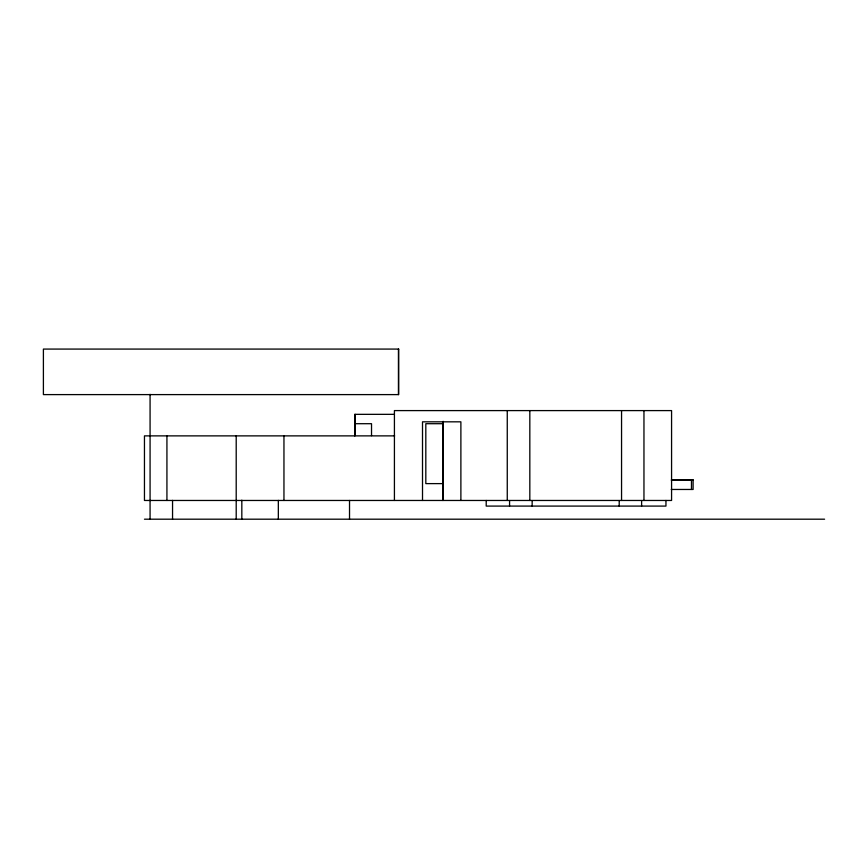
<?xml version="1.0" encoding="UTF-8"?>
<svg xmlns="http://www.w3.org/2000/svg" width="868" height="868" viewBox="0 0 868 868"><rect width="100%" height="100%" fill="white"/><g stroke="black" fill="none" stroke-linecap="round" stroke-linejoin="round"><path stroke-width="1.3" d="M394.191 414.34L354.676 414.34L354.676 435.877M354.676 423.703L371.526 423.703L371.526 435.682M442.68 423.703L425.819 423.703L425.819 483.617L442.68 483.617M394.625 435.877L144.457 435.877L144.457 500.467L671.572 500.467L671.572 410.597L394.419 410.597L394.419 500.467M671.767 479.635L676.27 480.113M671.246 480.113L693.109 480.113M671.246 489.465L693.109 489.465L693.109 479.635L688.888 480.113M144.457 519.194L824.6 519.194M691.47 480.113L691.47 489.465M688.433 480.113L682.812 480.113M682.346 480.113L676.725 480.113M665.951 500.467L665.951 506.087L486.21 506.087L486.21 500.467M643.958 410.597L643.958 500.467M641.615 500.706L641.615 506.087M621.553 410.597L621.553 500.467M619.21 500.706L619.21 506.087M532.149 500.706L532.149 506.087M529.827 410.597L529.827 500.467M509.57 500.706L509.57 506.087M507.259 410.597L507.259 500.467M460.886 500.467L460.886 421.826L422.51 421.826L422.51 500.467M443.147 421.327L443.147 500.467M442.68 422.673L442.68 500.467M398.434 349.077L398.434 394.604M355.142 414.34L355.142 435.682M349.522 500.467L349.522 519.194M283.955 435.877L283.955 500.467M278.335 500.38L278.335 519.194M241.825 500.174L241.825 519.194M236.204 435.877L236.204 519.075M172.548 500.38L172.548 519.194M166.927 435.877L166.927 500.467M150.077 394.354L150.077 519.194M398.662 349.077L43.4 349.077L43.4 394.604L398.662 394.604L398.662 349.077"/></g></svg>
